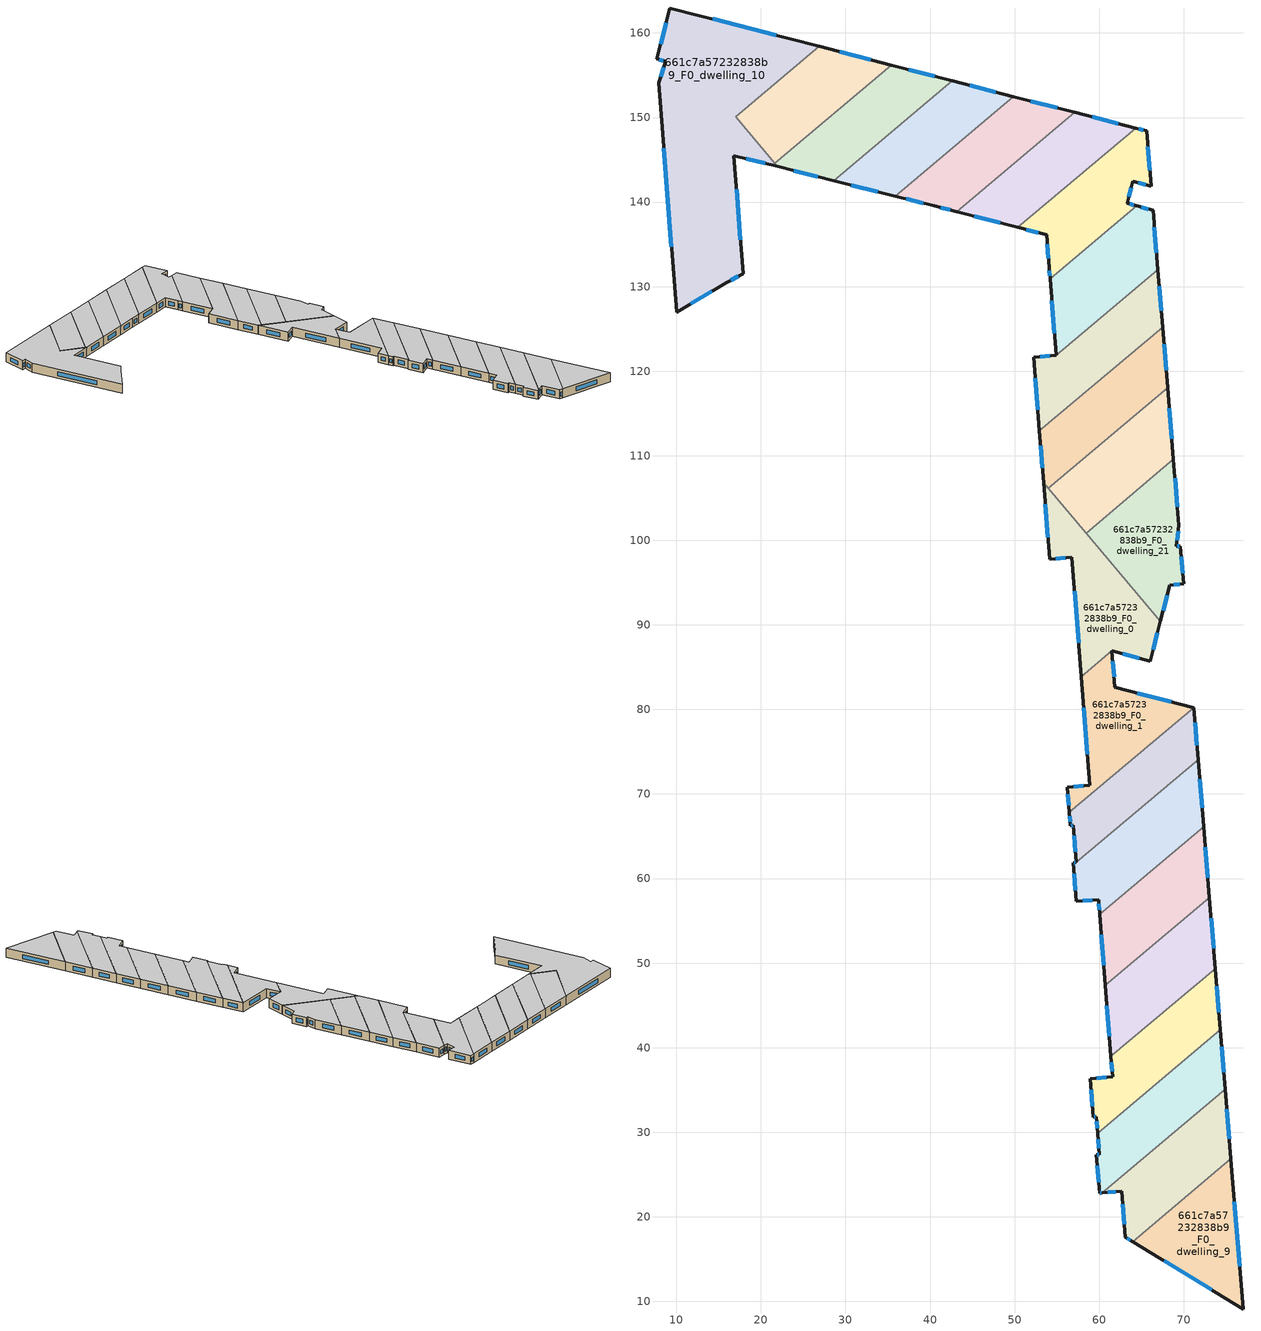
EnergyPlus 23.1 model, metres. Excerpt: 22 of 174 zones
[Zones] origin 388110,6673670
661c7a57232838b9_F0_dwelling_0
 floor ground (EU_floor_Construction): 56.77,97.99 54.13,97.79 53.42,106.83 67.24,90.41 66.03,85.7 61.51,86.93 57.88,83.87 z0
 wall outside (EU_wall_Construction): 61.51,86.93 66.03,85.7 67.24,90.41 / 53.42,106.83 54.13,97.79 56.77,97.99 57.88,83.87 z0:3
 wall to 661c7a57232838b9_F0_dwelling_1 (EU_wall_Construction): 57.88,83.87 61.51,86.93 z0:3
 wall to 661c7a57232838b9_F0_dwelling_21 (EU_wall_Construction): 67.24,90.41 58.44,100.86 z0:3
 wall to 661c7a57232838b9_F0_dwelling_19 (EU_wall_Construction): 53.97,106.18 53.42,106.83 z0:3
 wall to 661c7a57232838b9_F0_dwelling_20 (EU_wall_Construction): 58.44,100.86 53.97,106.18 z0:3
 window (EU_Window_Construction): 66.38,87.04 66.9,89.06 / 62.8,86.58 64.74,86.05 / 57.09,93.96 57.56,87.91 / 54.89,97.85 56.02,97.93 / 53.63,104.25 53.93,100.37 z0.86:2.14
 ceiling to 661c7a57232838b9_F1_dwelling_0 (EU_floor_Construction): 66.03,85.7 67.24,90.41 53.42,106.83 54.13,97.79 56.77,97.99 57.88,83.87 61.51,86.93 z3
661c7a57232838b9_F0_dwelling_1
 floor ground (EU_floor_Construction): 71.18,80.21 56.48,67.83 56.24,70.83 58.88,71.03 57.88,83.87 61.51,86.93 61.87,82.6 z0
 wall outside (EU_wall_Construction): 57.88,83.87 58.88,71.03 56.24,70.83 56.48,67.83 / 71.18,80.21 61.87,82.6 61.51,86.93 z0:3
 wall to 661c7a57232838b9_F0_dwelling_2 (EU_wall_Construction): 56.48,67.83 71.18,80.21 z0:3
 window (EU_Window_Construction): 58.13,70.97 57,70.89 / 58.17,80.2 58.6,74.7 / 61.77,83.84 61.62,85.69 / 68.52,80.89 64.53,81.92 / 56.31,69.97 56.41,68.69 z0.86:2.14
 ceiling to 661c7a57232838b9_F1_dwelling_1 (EU_floor_Construction): 71.18,80.21 61.87,82.6 61.51,86.93 57.88,83.87 58.88,71.03 56.24,70.83 56.48,67.83 z3
661c7a57232838b9_F0_dwelling_10
 floor ground (EU_floor_Construction): 26.88,158.41 17,150.09 21.96,144.21 16.8,145.5 17.89,131.55 15.88,130.43 10.03,126.97 7.91,154.09 8.76,156.66 7.69,156.93 9.24,162.95 z0
 wall outside (EU_wall_Construction): 26.88,158.41 9.24,162.95 7.69,156.93 8.76,156.66 7.91,154.09 10.03,126.97 15.88,130.43 17.89,131.55 16.8,145.5 21.96,144.21 z0:3
 wall to 661c7a57232838b9_F0_dwelling_11 (EU_wall_Construction): 21.63,144.6 17,150.09 26.88,158.41 z0:3
 wall to 661c7a57232838b9_F0_dwelling_12 (EU_wall_Construction): 21.96,144.21 21.63,144.6 z0:3
 window (EU_Window_Construction): 8.52,155.92 8.15,154.82 / 8,156.85 8.45,156.74 / 8.8,161.23 8.14,158.65 / 21.84,159.71 14.28,161.65 / 18.28,145.14 20.48,144.58 / 17.58,135.54 17.12,141.52 / 16.45,130.75 17.32,131.23 / 11.7,127.96 14.2,129.44 / 8.52,146.34 9.42,134.72 z0.86:2.14
 ceiling to 661c7a57232838b9_F1_dwelling_10 (EU_floor_Construction): 17.89,131.55 16.8,145.5 21.96,144.21 17,150.09 26.88,158.41 9.24,162.95 7.69,156.93 8.76,156.66 7.91,154.09 10.03,126.97 15.88,130.43 z3
661c7a57232838b9_F0_dwelling_11
 floor ground (EU_floor_Construction): 35.42,156.2 21.63,144.6 17,150.09 26.88,158.41 z0
 wall outside (EU_wall_Construction): 35.42,156.2 26.88,158.41 z0:3
 wall to 661c7a57232838b9_F0_dwelling_12 (EU_wall_Construction): 21.63,144.6 35.42,156.2 z0:3
 window (EU_Window_Construction): 32.98,156.83 29.32,157.78 z0.86:2.14
 ceiling to 661c7a57232838b9_F1_dwelling_11 (EU_floor_Construction): 35.42,156.2 26.88,158.41 17,150.09 21.63,144.6 z3
661c7a57232838b9_F0_dwelling_12
 floor ground (EU_floor_Construction): 42.62,154.35 28.6,142.54 21.96,144.21 21.63,144.6 35.42,156.2 z0
 wall outside (EU_wall_Construction): 42.62,154.35 35.42,156.2 / 21.96,144.21 28.6,142.54 z0:3
 wall to 661c7a57232838b9_F0_dwelling_13 (EU_wall_Construction): 28.6,142.54 42.62,154.35 z0:3
 window (EU_Window_Construction): 40.57,154.88 37.48,155.67 / 23.85,143.73 26.7,143.02 z0.86:2.14
 ceiling to 661c7a57232838b9_F1_dwelling_12 (EU_floor_Construction): 42.62,154.35 35.42,156.2 21.63,144.6 21.96,144.21 28.6,142.54 z3
661c7a57232838b9_F0_dwelling_13
 floor ground (EU_floor_Construction): 49.84,152.49 35.86,140.72 28.6,142.54 42.62,154.35 z0
 wall outside (EU_wall_Construction): 28.6,142.54 35.86,140.72 / 49.84,152.49 42.62,154.35 z0:3
 wall to 661c7a57232838b9_F0_dwelling_14 (EU_wall_Construction): 35.86,140.72 49.84,152.49 z0:3
 window (EU_Window_Construction): 30.68,142.02 33.79,141.24 / 47.78,153.02 44.69,153.82 z0.86:2.14
 ceiling to 661c7a57232838b9_F1_dwelling_13 (EU_floor_Construction): 49.84,152.49 42.62,154.35 28.6,142.54 35.86,140.72 z3
661c7a57232838b9_F0_dwelling_14
 floor ground (EU_floor_Construction): 57.08,150.62 43.13,138.87 40.51,139.55 35.86,140.72 49.84,152.49 z0
 wall outside (EU_wall_Construction): 57.08,150.62 49.84,152.49 / 35.86,140.72 40.51,139.55 43.13,138.87 z0:3
 wall to 661c7a57232838b9_F0_dwelling_15 (EU_wall_Construction): 43.13,138.87 57.08,150.62 z0:3
 window (EU_Window_Construction): 55.02,151.15 51.91,151.95 / 41.26,139.36 42.38,139.07 / 37.19,140.38 39.19,139.88 z0.86:2.14
 ceiling to 661c7a57232838b9_F1_dwelling_14 (EU_floor_Construction): 57.08,150.62 49.84,152.49 35.86,140.72 40.51,139.55 43.13,138.87 z3
661c7a57232838b9_F0_dwelling_15
 floor ground (EU_floor_Construction): 64.33,148.75 50.38,137.01 43.13,138.87 57.08,150.62 z0
 wall outside (EU_wall_Construction): 43.13,138.87 50.38,137.01 / 64.33,148.75 57.08,150.62 z0:3
 wall to 661c7a57232838b9_F0_dwelling_16 (EU_wall_Construction): 50.38,137.01 64.33,148.75 z0:3
 window (EU_Window_Construction): 45.2,138.34 48.31,137.54 / 62.26,149.28 59.15,150.08 z0.86:2.14
 ceiling to 661c7a57232838b9_F1_dwelling_15 (EU_floor_Construction): 64.33,148.75 57.08,150.62 43.13,138.87 50.38,137.01 z3
661c7a57232838b9_F0_dwelling_16
 floor ground (EU_floor_Construction): 65.6,148.42 66.14,141.86 63.98,142.44 63.3,139.88 64.44,139.56 54.19,130.93 54.09,132.26 53.79,136.13 50.38,137.01 64.33,148.75 z0
 wall outside (EU_wall_Construction): 64.44,139.56 63.3,139.88 63.98,142.44 66.14,141.86 65.6,148.42 64.33,148.75 / 50.38,137.01 53.79,136.13 54.09,132.26 54.19,130.93 z0:3
 wall to 661c7a57232838b9_F0_dwelling_17 (EU_wall_Construction): 54.19,130.93 64.44,139.56 z0:3
 window (EU_Window_Construction): 64.12,139.65 63.63,139.79 / 54.11,131.88 54.16,131.31 / 53.87,135.02 54,133.36 / 51.35,136.76 52.81,136.38 / 65.24,148.52 64.69,148.66 / 65.98,143.74 65.75,146.55 / 64.6,142.27 65.52,142.03 / 63.49,140.61 63.79,141.71 z0.86:2.14
 ceiling to 661c7a57232838b9_F1_dwelling_16 (EU_floor_Construction): 64.44,139.56 63.3,139.88 63.98,142.44 66.14,141.86 65.6,148.42 64.33,148.75 50.38,137.01 53.79,136.13 54.09,132.26 54.19,130.93 z3
661c7a57232838b9_F0_dwelling_17
 floor ground (EU_floor_Construction): 66.37,139.01 66.94,132.01 54.9,121.88 54.19,130.93 64.44,139.56 z0
 wall outside (EU_wall_Construction): 54.19,130.93 54.9,121.88 / 66.94,132.01 66.37,139.01 64.44,139.56 z0:3
 wall to 661c7a57232838b9_F0_dwelling_18 (EU_wall_Construction): 54.9,121.88 66.94,132.01 z0:3
 window (EU_Window_Construction): 54.39,128.34 54.7,124.46 / 65.82,139.17 64.99,139.4 / 66.78,134.01 66.53,137.01 z0.86:2.14
 ceiling to 661c7a57232838b9_F1_dwelling_17 (EU_floor_Construction): 66.94,132.01 66.37,139.01 64.44,139.56 54.19,130.93 54.9,121.88 z3
661c7a57232838b9_F0_dwelling_18
 floor ground (EU_floor_Construction): 66.94,132.01 67.5,125.22 52.94,112.97 52.26,121.67 54.9,121.88 z0
 wall outside (EU_wall_Construction): 54.9,121.88 52.26,121.67 52.94,112.97 / 67.5,125.22 66.94,132.01 z0:3
 wall to 661c7a57232838b9_F0_dwelling_19 (EU_wall_Construction): 52.94,112.97 67.5,125.22 z0:3
 window (EU_Window_Construction): 52.46,119.18 52.75,115.45 / 54.15,121.82 53.02,121.73 / 67.34,127.16 67.1,130.07 z0.86:2.14
 ceiling to 661c7a57232838b9_F1_dwelling_18 (EU_floor_Construction): 67.5,125.22 66.94,132.01 54.9,121.88 52.26,121.67 52.94,112.97 z3
661c7a57232838b9_F0_dwelling_19
 floor ground (EU_floor_Construction): 67.5,125.22 68.09,118.07 53.97,106.18 53.42,106.83 52.94,112.97 z0
 wall outside (EU_wall_Construction): 52.94,112.97 53.42,106.83 / 68.09,118.07 67.5,125.22 z0:3
 wall to 661c7a57232838b9_F0_dwelling_20 (EU_wall_Construction): 53.97,106.18 68.09,118.07 z0:3
 window (EU_Window_Construction): 53.08,111.21 53.29,108.58 / 67.92,120.11 67.67,123.18 z0.86:2.14
 ceiling to 661c7a57232838b9_F1_dwelling_19 (EU_floor_Construction): 68.09,118.07 67.5,125.22 52.94,112.97 53.42,106.83 53.97,106.18 z3
661c7a57232838b9_F0_dwelling_2
 floor ground (EU_floor_Construction): 71.19,80.2 71.7,74.03 57.29,61.9 56.95,66.29 56.6,66.26 56.48,67.83 71.18,80.21 z0
 wall outside (EU_wall_Construction): 56.48,67.83 56.6,66.26 56.95,66.29 57.29,61.9 / 71.7,74.03 71.19,80.2 71.18,80.21 z0:3
 wall to 661c7a57232838b9_F0_dwelling_3 (EU_wall_Construction): 57.29,61.9 71.7,74.03 z0:3
 window (EU_Window_Construction): 57.05,65.04 57.19,63.15 / 56.7,66.27 56.85,66.28 / 56.51,67.38 56.56,66.71 / 71.56,75.79 71.34,78.44 z0.86:2.14
 ceiling to 661c7a57232838b9_F1_dwelling_2 (EU_floor_Construction): 71.7,74.03 71.19,80.2 71.18,80.21 56.48,67.83 56.6,66.26 56.95,66.29 57.29,61.9 z3
661c7a57232838b9_F0_dwelling_20
 floor ground (EU_floor_Construction): 68.09,118.07 68.79,109.57 58.44,100.86 53.97,106.18 z0
 wall outside (EU_wall_Construction): 68.79,109.57 68.09,118.07 z0:3
 wall to 661c7a57232838b9_F0_dwelling_21 (EU_wall_Construction): 58.44,100.86 68.79,109.57 z0:3
 window (EU_Window_Construction): 68.59,112 68.29,115.64 z0.86:2.14
 ceiling to 661c7a57232838b9_F1_dwelling_20 (EU_floor_Construction): 68.79,109.57 68.09,118.07 53.97,106.18 58.44,100.86 z3
661c7a57232838b9_F0_dwelling_21
 floor ground (EU_floor_Construction): 68.79,109.57 69.43,101.76 69.12,99.28 69.61,99.31 69.99,94.85 68.35,94.71 67.24,90.41 58.44,100.86 z0
 wall outside (EU_wall_Construction): 67.24,90.41 68.35,94.71 69.99,94.85 69.61,99.31 69.12,99.28 69.43,101.76 68.79,109.57 z0:3
 window (EU_Window_Construction): 69.88,96.13 69.72,98.04 / 68.82,94.75 69.52,94.81 / 67.56,91.64 68.03,93.49 / 69.24,103.99 68.97,107.34 / 69.21,99.99 69.34,101.05 / 69.47,99.3 69.26,99.29 z0.86:2.14
 ceiling to 661c7a57232838b9_F1_dwelling_21 (EU_floor_Construction): 67.24,90.41 68.35,94.71 69.99,94.85 69.61,99.31 69.12,99.28 69.43,101.76 68.79,109.57 58.44,100.86 z3
661c7a57232838b9_F0_dwelling_3
 floor ground (EU_floor_Construction): 71.7,74.03 72.35,66.12 60.08,55.79 59.94,57.52 57.3,57.31 56.94,61.87 57.29,61.9 z0
 wall outside (EU_wall_Construction): 57.29,61.9 56.94,61.87 57.3,57.31 59.94,57.52 60.08,55.79 / 72.35,66.12 71.7,74.03 z0:3
 wall to 661c7a57232838b9_F0_dwelling_4 (EU_wall_Construction): 60.08,55.79 72.35,66.12 z0:3
 window (EU_Window_Construction): 59.98,57.02 60.04,56.28 / 58.05,57.37 59.19,57.46 / 57.04,60.57 57.2,58.61 / 57.19,61.89 57.04,61.88 / 72.16,68.38 71.89,71.77 z0.86:2.14
 ceiling to 661c7a57232838b9_F1_dwelling_3 (EU_floor_Construction): 72.35,66.12 71.7,74.03 57.29,61.9 56.94,61.87 57.3,57.31 59.94,57.52 60.08,55.79 z3
661c7a57232838b9_F0_dwelling_4
 floor ground (EU_floor_Construction): 72.35,66.12 73.04,57.72 60.74,47.37 60.08,55.79 z0
 wall outside (EU_wall_Construction): 73.04,57.72 72.35,66.12 / 60.08,55.79 60.74,47.37 z0:3
 wall to 661c7a57232838b9_F0_dwelling_5 (EU_wall_Construction): 60.74,47.37 73.04,57.72 z0:3
 window (EU_Window_Construction): 72.84,60.12 72.55,63.72 / 60.26,53.38 60.55,49.77 z0.86:2.14
 ceiling to 661c7a57232838b9_F1_dwelling_4 (EU_floor_Construction): 73.04,57.72 72.35,66.12 60.08,55.79 60.74,47.37 z3
661c7a57232838b9_F0_dwelling_5
 floor ground (EU_floor_Construction): 73.04,57.72 73.72,49.35 61.39,38.97 60.74,47.37 z0
 wall outside (EU_wall_Construction): 73.72,49.35 73.04,57.72 / 60.74,47.37 61.39,38.97 z0:3
 wall to 661c7a57232838b9_F0_dwelling_6 (EU_wall_Construction): 61.39,38.97 73.72,49.35 z0:3
 window (EU_Window_Construction): 73.53,51.74 73.23,55.33 / 60.92,44.97 61.21,41.37 z0.86:2.14
 ceiling to 661c7a57232838b9_F1_dwelling_5 (EU_floor_Construction): 73.72,49.35 73.04,57.72 60.74,47.37 61.39,38.97 z3
661c7a57232838b9_F0_dwelling_6
 floor ground (EU_floor_Construction): 73.72,49.35 74.32,42.09 59.82,29.89 59.66,31.83 59.32,31.8 58.94,36.32 61.58,36.54 61.39,38.97 z0
 wall outside (EU_wall_Construction): 61.39,38.97 61.58,36.54 58.94,36.32 59.32,31.8 59.66,31.83 59.82,29.89 / 74.32,42.09 73.72,49.35 z0:3
 wall to 661c7a57232838b9_F0_dwelling_7 (EU_wall_Construction): 59.82,29.89 74.32,42.09 z0:3
 window (EU_Window_Construction): 59.41,31.81 59.56,31.82 / 59.05,35.03 59.21,33.09 / 60.83,36.47 59.7,36.38 / 61.45,38.27 61.53,37.23 / 74.15,44.16 73.89,47.27 / 59.71,31.27 59.78,30.44 z0.86:2.14
 ceiling to 661c7a57232838b9_F1_dwelling_6 (EU_floor_Construction): 74.32,42.09 73.72,49.35 61.39,38.97 61.58,36.54 58.94,36.32 59.32,31.8 59.66,31.83 59.82,29.89 z3
661c7a57232838b9_F0_dwelling_7
 floor ground (EU_floor_Construction): 74.32,42.09 74.9,35.08 60.35,22.83 60.05,22.81 59.68,27.33 60.03,27.36 59.82,29.89 z0
 wall outside (EU_wall_Construction): 59.82,29.89 60.03,27.36 59.68,27.33 60.05,22.81 60.35,22.83 / 74.9,35.08 74.32,42.09 z0:3
 wall to 661c7a57232838b9_F0_dwelling_8 (EU_wall_Construction): 60.35,22.83 74.9,35.08 z0:3
 window (EU_Window_Construction): 59.79,26.04 59.95,24.1 / 59.93,27.35 59.78,27.34 / 59.88,29.17 59.97,28.08 / 74.73,37.08 74.48,40.09 / 60.14,22.81 60.26,22.82 z0.86:2.14
 ceiling to 661c7a57232838b9_F1_dwelling_7 (EU_floor_Construction): 74.9,35.08 74.32,42.09 59.82,29.89 60.03,27.36 59.68,27.33 60.05,22.81 60.35,22.83 z3
661c7a57232838b9_F0_dwelling_8
 floor ground (EU_floor_Construction): 74.9,35.08 75.57,26.85 63.95,17.07 63.09,17.59 62.64,23.02 60.35,22.83 z0
 wall outside (EU_wall_Construction): 60.35,22.83 62.64,23.02 63.09,17.59 63.95,17.07 / 75.57,26.85 74.9,35.08 z0:3
 wall to 661c7a57232838b9_F0_dwelling_9 (EU_wall_Construction): 63.95,17.07 75.57,26.85 z0:3
 window (EU_Window_Construction): 62.77,21.47 62.96,19.14 / 61,22.88 61.99,22.97 / 75.38,29.2 75.09,32.73 / 63.33,17.44 63.7,17.22 z0.86:2.14
 ceiling to 661c7a57232838b9_F1_dwelling_8 (EU_floor_Construction): 75.57,26.85 74.9,35.08 60.35,22.83 62.64,23.02 63.09,17.59 63.95,17.07 z3
661c7a57232838b9_F0_dwelling_9
 floor ground (EU_floor_Construction): 75.57,26.85 77.03,9.09 63.95,17.07 z0
 wall outside (EU_wall_Construction): 63.95,17.07 77.03,9.09 75.57,26.85 z0:3
 window (EU_Window_Construction): 76.61,14.17 75.99,21.78 / 67.69,14.79 73.29,11.37 z0.86:2.14
 ceiling to 661c7a57232838b9_F1_dwelling_9 (EU_floor_Construction): 77.03,9.09 75.57,26.85 63.95,17.07 z3
[Building]
EU S2 Campaign: North Axis=0; Terrain=City; Solar Distribution=FullExterior
[Site:Location]
Helsinki-Vantaa.AP: Latitude=60.317; Longitude=24.963; Time Zone=2; Elevation=54.6
[SizingPeriod:WeatherFileDays]
AnnualSizingPeriod: Begin Month=1; Begin Day of Month=1; End Month=12; End Day of Month=31; Day of Week for Start Day=Monday; Use Weather File Daylight Saving Period=No; Use Weather File Rain and Snow Indicators=No
[MATERIAL]
EU_InternalMass_Material: Roughness=MediumRough; Thickness=0.1; Conductivity=1; Density=1800; Specific Heat=900; Thermal Absorptance=0.9; Solar Absorptance=0.7; Visible Absorptance=0.7
[MATERIAL:NOMASS] Roughness=MediumRough; Thermal Absorptance=0.9; Solar Absorptance=0.7; Visible Absorptance=0.7
Name | Thermal Resistance
EU_wall_NoMass | 5.91765
EU_floor_NoMass | 6.2875
[WINDOWMATERIAL:SIMPLEGLAZINGSYSTEM]
EU_Window_SimpleGlazing: UFactor=0.994035; Solar Heat Gain Coefficient=0.7; Visible Transmittance=0.7
[CONSTRUCTION]
EU_wall_Construction: EU_wall_NoMass
EU_floor_Construction: EU_floor_NoMass
EU_Window_Construction: EU_Window_SimpleGlazing
EU_InternalMass_Construction: EU_InternalMass_Material
[ZONE] Type=1; Multiplier=1; Ceiling Height=autocalculate; Floor Area=autocalculate; Part of Total Floor Area=Yes
Name | Volume
661c7a57232838b9_F0_dwelling_0 | 372.787
661c7a57232838b9_F0_dwelling_1 | 310.259
661c7a57232838b9_F0_dwelling_10 | 1025.71
661c7a57232838b9_F0_dwelling_11 | 333.494
661c7a57232838b9_F0_dwelling_12 | 333.448
661c7a57232838b9_F0_dwelling_13 | 333.477
661c7a57232838b9_F0_dwelling_14 | 333.467
661c7a57232838b9_F0_dwelling_15 | 333.461
661c7a57232838b9_F0_dwelling_16; 661c7a57232838b9_F0_dwelling_20 | 333.454
661c7a57232838b9_F0_dwelling_17 | 342.512
661c7a57232838b9_F0_dwelling_18 | 324.379
661c7a57232838b9_F0_dwelling_19 | 333.507
661c7a57232838b9_F0_dwelling_2 | 287.609
661c7a57232838b9_F0_dwelling_21 | 333.459
661c7a57232838b9_F0_dwelling_3 | 353.043
661c7a57232838b9_F0_dwelling_4 | 330.923
661c7a57232838b9_F0_dwelling_5 | 330.904
661c7a57232838b9_F0_dwelling_6 | 330.911
661c7a57232838b9_F0_dwelling_7 | 330.955
661c7a57232838b9_F0_dwelling_8 | 330.946
661c7a57232838b9_F0_dwelling_9 | 330.895
[INTERNALMASS] Construction=EU_InternalMass_Construction
Name | Zone or ZoneList | Surface Area
661c7a57232838b9_F0_dwelling_0_EU_InternalMass | 661c7a57232838b9_F0_dwelling_0 | 124.261
661c7a57232838b9_F0_dwelling_1_EU_InternalMass | 661c7a57232838b9_F0_dwelling_1 | 103.426
661c7a57232838b9_F0_dwelling_2_EU_InternalMass | 661c7a57232838b9_F0_dwelling_2 | 95.8591
661c7a57232838b9_F0_dwelling_3_EU_InternalMass | 661c7a57232838b9_F0_dwelling_3 | 117.679
661c7a57232838b9_F0_dwelling_4_EU_InternalMass | 661c7a57232838b9_F0_dwelling_4 | 110.308
661c7a57232838b9_F0_dwelling_5_EU_InternalMass | 661c7a57232838b9_F0_dwelling_5 | 110.301
661c7a57232838b9_F0_dwelling_6_EU_InternalMass | 661c7a57232838b9_F0_dwelling_6 | 110.304
661c7a57232838b9_F0_dwelling_7_EU_InternalMass | 661c7a57232838b9_F0_dwelling_7 | 110.318
661c7a57232838b9_F0_dwelling_8_EU_InternalMass | 661c7a57232838b9_F0_dwelling_8 | 110.316
661c7a57232838b9_F0_dwelling_9_EU_InternalMass | 661c7a57232838b9_F0_dwelling_9 | 110.298
661c7a57232838b9_F0_dwelling_10_EU_InternalMass | 661c7a57232838b9_F0_dwelling_10 | 341.895
661c7a57232838b9_F0_dwelling_11_EU_InternalMass | 661c7a57232838b9_F0_dwelling_11 | 111.165
661c7a57232838b9_F0_dwelling_12_EU_InternalMass | 661c7a57232838b9_F0_dwelling_12 | 111.149
661c7a57232838b9_F0_dwelling_13_EU_InternalMass | 661c7a57232838b9_F0_dwelling_13 | 111.159
661c7a57232838b9_F0_dwelling_14_EU_InternalMass | 661c7a57232838b9_F0_dwelling_14 | 111.156
661c7a57232838b9_F0_dwelling_15_EU_InternalMass | 661c7a57232838b9_F0_dwelling_15 | 111.154
661c7a57232838b9_F0_dwelling_16_EU_InternalMass | 661c7a57232838b9_F0_dwelling_16 | 111.151
661c7a57232838b9_F0_dwelling_17_EU_InternalMass | 661c7a57232838b9_F0_dwelling_17 | 114.171
661c7a57232838b9_F0_dwelling_18_EU_InternalMass | 661c7a57232838b9_F0_dwelling_18 | 108.126
661c7a57232838b9_F0_dwelling_19_EU_InternalMass | 661c7a57232838b9_F0_dwelling_19 | 111.169
661c7a57232838b9_F0_dwelling_20_EU_InternalMass | 661c7a57232838b9_F0_dwelling_20 | 111.151
661c7a57232838b9_F0_dwelling_21_EU_InternalMass | 661c7a57232838b9_F0_dwelling_21 | 111.153
[OTHEREQUIPMENT] Fuel Type=Electricity; Design Level Calculation Method=Watts/Area; Power per Zone Floor Area=1; Fraction Latent=0; Fraction Radiant=0; Fraction Lost=0; Carbon Dioxide Generation Rate=0; EndUse Subcategory=EU_Step8_InternalGains
Name | Zone or ZoneList or Space or SpaceList | Schedule
EU_Step8_InternalGain_661c7a57232838b9_F0_dwelling_0_f000 | 661c7a57232838b9_F0_dwelling_0 | EU_Step8_GainSchedule_661c7a57232838b9_F0_dwelling_0_f000
EU_Step8_InternalGain_661c7a57232838b9_F0_dwelling_1_f000 | 661c7a57232838b9_F0_dwelling_1 | EU_Step8_GainSchedule_661c7a57232838b9_F0_dwelling_1_f000
EU_Step8_InternalGain_661c7a57232838b9_F0_dwelling_2_f000 | 661c7a57232838b9_F0_dwelling_2 | EU_Step8_GainSchedule_661c7a57232838b9_F0_dwelling_2_f000
EU_Step8_InternalGain_661c7a57232838b9_F0_dwelling_3_f000 | 661c7a57232838b9_F0_dwelling_3 | EU_Step8_GainSchedule_661c7a57232838b9_F0_dwelling_3_f000
EU_Step8_InternalGain_661c7a57232838b9_F0_dwelling_4_f000 | 661c7a57232838b9_F0_dwelling_4 | EU_Step8_GainSchedule_661c7a57232838b9_F0_dwelling_4_f000
EU_Step8_InternalGain_661c7a57232838b9_F0_dwelling_5_f000 | 661c7a57232838b9_F0_dwelling_5 | EU_Step8_GainSchedule_661c7a57232838b9_F0_dwelling_5_f000
EU_Step8_InternalGain_661c7a57232838b9_F0_dwelling_6_f000 | 661c7a57232838b9_F0_dwelling_6 | EU_Step8_GainSchedule_661c7a57232838b9_F0_dwelling_6_f000
EU_Step8_InternalGain_661c7a57232838b9_F0_dwelling_7_f000 | 661c7a57232838b9_F0_dwelling_7 | EU_Step8_GainSchedule_661c7a57232838b9_F0_dwelling_7_f000
EU_Step8_InternalGain_661c7a57232838b9_F0_dwelling_8_f000 | 661c7a57232838b9_F0_dwelling_8 | EU_Step8_GainSchedule_661c7a57232838b9_F0_dwelling_8_f000
EU_Step8_InternalGain_661c7a57232838b9_F0_dwelling_9_f000 | 661c7a57232838b9_F0_dwelling_9 | EU_Step8_GainSchedule_661c7a57232838b9_F0_dwelling_9_f000
EU_Step8_InternalGain_661c7a57232838b9_F0_dwelling_10_f000 | 661c7a57232838b9_F0_dwelling_10 | EU_Step8_GainSchedule_661c7a57232838b9_F0_dwelling_10_f000
EU_Step8_InternalGain_661c7a57232838b9_F0_dwelling_11_f000 | 661c7a57232838b9_F0_dwelling_11 | EU_Step8_GainSchedule_661c7a57232838b9_F0_dwelling_11_f000
EU_Step8_InternalGain_661c7a57232838b9_F0_dwelling_12_f000 | 661c7a57232838b9_F0_dwelling_12 | EU_Step8_GainSchedule_661c7a57232838b9_F0_dwelling_12_f000
EU_Step8_InternalGain_661c7a57232838b9_F0_dwelling_13_f000 | 661c7a57232838b9_F0_dwelling_13 | EU_Step8_GainSchedule_661c7a57232838b9_F0_dwelling_13_f000
EU_Step8_InternalGain_661c7a57232838b9_F0_dwelling_14_f000 | 661c7a57232838b9_F0_dwelling_14 | EU_Step8_GainSchedule_661c7a57232838b9_F0_dwelling_14_f000
EU_Step8_InternalGain_661c7a57232838b9_F0_dwelling_15_f000 | 661c7a57232838b9_F0_dwelling_15 | EU_Step8_GainSchedule_661c7a57232838b9_F0_dwelling_15_f000
EU_Step8_InternalGain_661c7a57232838b9_F0_dwelling_16_f000 | 661c7a57232838b9_F0_dwelling_16 | EU_Step8_GainSchedule_661c7a57232838b9_F0_dwelling_16_f000
EU_Step8_InternalGain_661c7a57232838b9_F0_dwelling_17_f000 | 661c7a57232838b9_F0_dwelling_17 | EU_Step8_GainSchedule_661c7a57232838b9_F0_dwelling_17_f000
EU_Step8_InternalGain_661c7a57232838b9_F0_dwelling_18_f000 | 661c7a57232838b9_F0_dwelling_18 | EU_Step8_GainSchedule_661c7a57232838b9_F0_dwelling_18_f000
EU_Step8_InternalGain_661c7a57232838b9_F0_dwelling_19_f000 | 661c7a57232838b9_F0_dwelling_19 | EU_Step8_GainSchedule_661c7a57232838b9_F0_dwelling_19_f000
EU_Step8_InternalGain_661c7a57232838b9_F0_dwelling_20_f000 | 661c7a57232838b9_F0_dwelling_20 | EU_Step8_GainSchedule_661c7a57232838b9_F0_dwelling_20_f000
EU_Step8_InternalGain_661c7a57232838b9_F0_dwelling_21_f000 | 661c7a57232838b9_F0_dwelling_21 | EU_Step8_GainSchedule_661c7a57232838b9_F0_dwelling_21_f000
[ZONEVENTILATION:DESIGNFLOWRATE] Schedule=EU_AlwaysOn; Design Flow Rate Calculation Method=AirChanges/Hour; Air Changes per Hour=0.596421; Ventilation Type=Natural; Fan Pressure Rise=0; Fan Total Efficiency=1; Constant Term Coefficient=1; Temperature Term Coefficient=0; Velocity Term Coefficient=0; Velocity Squared Term Coefficient=0; Minimum Indoor Temperature=-100; Maximum Indoor Temperature=100; Delta Temperature=-100; Minimum Outdoor Temperature=-100; Maximum Outdoor Temperature=100; Maximum Wind Speed=40
Name | Zone or ZoneList or Space or SpaceList
EU_ConstantAir_661c7a57232838b9_F0_dwelling_0 | 661c7a57232838b9_F0_dwelling_0
EU_ConstantAir_661c7a57232838b9_F0_dwelling_1 | 661c7a57232838b9_F0_dwelling_1
EU_ConstantAir_661c7a57232838b9_F0_dwelling_2 | 661c7a57232838b9_F0_dwelling_2
EU_ConstantAir_661c7a57232838b9_F0_dwelling_3 | 661c7a57232838b9_F0_dwelling_3
EU_ConstantAir_661c7a57232838b9_F0_dwelling_4 | 661c7a57232838b9_F0_dwelling_4
EU_ConstantAir_661c7a57232838b9_F0_dwelling_5 | 661c7a57232838b9_F0_dwelling_5
EU_ConstantAir_661c7a57232838b9_F0_dwelling_6 | 661c7a57232838b9_F0_dwelling_6
EU_ConstantAir_661c7a57232838b9_F0_dwelling_7 | 661c7a57232838b9_F0_dwelling_7
EU_ConstantAir_661c7a57232838b9_F0_dwelling_8 | 661c7a57232838b9_F0_dwelling_8
EU_ConstantAir_661c7a57232838b9_F0_dwelling_9 | 661c7a57232838b9_F0_dwelling_9
EU_ConstantAir_661c7a57232838b9_F0_dwelling_10 | 661c7a57232838b9_F0_dwelling_10
EU_ConstantAir_661c7a57232838b9_F0_dwelling_11 | 661c7a57232838b9_F0_dwelling_11
EU_ConstantAir_661c7a57232838b9_F0_dwelling_12 | 661c7a57232838b9_F0_dwelling_12
EU_ConstantAir_661c7a57232838b9_F0_dwelling_13 | 661c7a57232838b9_F0_dwelling_13
EU_ConstantAir_661c7a57232838b9_F0_dwelling_14 | 661c7a57232838b9_F0_dwelling_14
EU_ConstantAir_661c7a57232838b9_F0_dwelling_15 | 661c7a57232838b9_F0_dwelling_15
EU_ConstantAir_661c7a57232838b9_F0_dwelling_16 | 661c7a57232838b9_F0_dwelling_16
EU_ConstantAir_661c7a57232838b9_F0_dwelling_17 | 661c7a57232838b9_F0_dwelling_17
EU_ConstantAir_661c7a57232838b9_F0_dwelling_18 | 661c7a57232838b9_F0_dwelling_18
EU_ConstantAir_661c7a57232838b9_F0_dwelling_19 | 661c7a57232838b9_F0_dwelling_19
EU_ConstantAir_661c7a57232838b9_F0_dwelling_20 | 661c7a57232838b9_F0_dwelling_20
EU_ConstantAir_661c7a57232838b9_F0_dwelling_21 | 661c7a57232838b9_F0_dwelling_21
[HVACTEMPLATE:THERMOSTAT] Constant Heating Setpoint=20; Constant Cooling Setpoint=50
EU_HeatOnly_661c7a57232838b9_F0_dwelling_0; EU_HeatOnly_661c7a57232838b9_F0_dwelling_1; EU_HeatOnly_661c7a57232838b9_F0_dwelling_2; EU_HeatOnly_661c7a57232838b9_F0_dwelling_3; EU_HeatOnly_661c7a57232838b9_F0_dwelling_4; EU_HeatOnly_661c7a57232838b9_F0_dwelling_5; EU_HeatOnly_661c7a57232838b9_F0_dwelling_6; EU_HeatOnly_661c7a57232838b9_F0_dwelling_7; EU_HeatOnly_661c7a57232838b9_F0_dwelling_8; EU_HeatOnly_661c7a57232838b9_F0_dwelling_9; EU_HeatOnly_661c7a57232838b9_F0_dwelling_10; EU_HeatOnly_661c7a57232838b9_F0_dwelling_11; EU_HeatOnly_661c7a57232838b9_F0_dwelling_12; EU_HeatOnly_661c7a57232838b9_F0_dwelling_13; EU_HeatOnly_661c7a57232838b9_F0_dwelling_14; EU_HeatOnly_661c7a57232838b9_F0_dwelling_15; EU_HeatOnly_661c7a57232838b9_F0_dwelling_16; EU_HeatOnly_661c7a57232838b9_F0_dwelling_17; EU_HeatOnly_661c7a57232838b9_F0_dwelling_18; EU_HeatOnly_661c7a57232838b9_F0_dwelling_19; EU_HeatOnly_661c7a57232838b9_F0_dwelling_20; EU_HeatOnly_661c7a57232838b9_F0_dwelling_21; EU_HeatOnly_661c7a57232838b9_F1_dwelling_0; EU_HeatOnly_661c7a57232838b9_F1_dwelling_1; EU_HeatOnly_661c7a57232838b9_F1_dwelling_2; EU_HeatOnly_661c7a57232838b9_F1_dwelling_3; EU_HeatOnly_661c7a57232838b9_F1_dwelling_4; EU_HeatOnly_661c7a57232838b9_F1_dwelling_5; EU_HeatOnly_661c7a57232838b9_F1_dwelling_6; EU_HeatOnly_661c7a57232838b9_F1_dwelling_7; EU_HeatOnly_661c7a57232838b9_F1_dwelling_8; EU_HeatOnly_661c7a57232838b9_F1_dwelling_9; EU_HeatOnly_661c7a57232838b9_F1_dwelling_10; EU_HeatOnly_661c7a57232838b9_F1_dwelling_11; EU_HeatOnly_661c7a57232838b9_F1_dwelling_12; EU_HeatOnly_661c7a57232838b9_F1_dwelling_13; EU_HeatOnly_661c7a57232838b9_F1_dwelling_14; EU_HeatOnly_661c7a57232838b9_F1_dwelling_15; EU_HeatOnly_661c7a57232838b9_F1_dwelling_16; EU_HeatOnly_661c7a57232838b9_F1_dwelling_17; EU_HeatOnly_661c7a57232838b9_F1_dwelling_18; EU_HeatOnly_661c7a57232838b9_F1_dwelling_19; EU_HeatOnly_661c7a57232838b9_F1_dwelling_20; EU_HeatOnly_661c7a57232838b9_F1_dwelling_21; EU_HeatOnly_661c7a57232838b9_F2_dwelling_0; EU_HeatOnly_661c7a57232838b9_F2_dwelling_1; EU_HeatOnly_661c7a57232838b9_F2_dwelling_2; EU_HeatOnly_661c7a57232838b9_F2_dwelling_3; EU_HeatOnly_661c7a57232838b9_F2_dwelling_4; EU_HeatOnly_661c7a57232838b9_F2_dwelling_5; EU_HeatOnly_661c7a57232838b9_F2_dwelling_6; EU_HeatOnly_661c7a57232838b9_F2_dwelling_7; EU_HeatOnly_661c7a57232838b9_F2_dwelling_8; EU_HeatOnly_661c7a57232838b9_F2_dwelling_9; EU_HeatOnly_661c7a57232838b9_F2_dwelling_10; EU_HeatOnly_661c7a57232838b9_F2_dwelling_11; EU_HeatOnly_661c7a57232838b9_F2_dwelling_12; EU_HeatOnly_661c7a57232838b9_F2_dwelling_13; EU_HeatOnly_661c7a57232838b9_F2_dwelling_14; EU_HeatOnly_661c7a57232838b9_F2_dwelling_15; EU_HeatOnly_661c7a57232838b9_F2_dwelling_16; EU_HeatOnly_661c7a57232838b9_F2_dwelling_17; EU_HeatOnly_661c7a57232838b9_F2_dwelling_18; EU_HeatOnly_661c7a57232838b9_F2_dwelling_19; EU_HeatOnly_661c7a57232838b9_F2_dwelling_20; EU_HeatOnly_661c7a57232838b9_F2_dwelling_21; EU_HeatOnly_661c7a57232838b9_F3_dwelling_0; EU_HeatOnly_661c7a57232838b9_F3_dwelling_1; EU_HeatOnly_661c7a57232838b9_F3_dwelling_2; EU_HeatOnly_661c7a57232838b9_F3_dwelling_3; EU_HeatOnly_661c7a57232838b9_F3_dwelling_4; EU_HeatOnly_661c7a57232838b9_F3_dwelling_5; EU_HeatOnly_661c7a57232838b9_F3_dwelling_6; EU_HeatOnly_661c7a57232838b9_F3_dwelling_7; EU_HeatOnly_661c7a57232838b9_F3_dwelling_8; EU_HeatOnly_661c7a57232838b9_F3_dwelling_9; EU_HeatOnly_661c7a57232838b9_F3_dwelling_10; EU_HeatOnly_661c7a57232838b9_F3_dwelling_11; EU_HeatOnly_661c7a57232838b9_F3_dwelling_12; EU_HeatOnly_661c7a57232838b9_F3_dwelling_13; EU_HeatOnly_661c7a57232838b9_F3_dwelling_14; EU_HeatOnly_661c7a57232838b9_F3_dwelling_15; EU_HeatOnly_661c7a57232838b9_F3_dwelling_16; EU_HeatOnly_661c7a57232838b9_F3_dwelling_17; EU_HeatOnly_661c7a57232838b9_F3_dwelling_18; EU_HeatOnly_661c7a57232838b9_F3_dwelling_19; EU_HeatOnly_661c7a57232838b9_F3_dwelling_20; EU_HeatOnly_661c7a57232838b9_F3_dwelling_21; EU_HeatOnly_661c7a57232838b9_F4_dwelling_0; EU_HeatOnly_661c7a57232838b9_F4_dwelling_1; EU_HeatOnly_661c7a57232838b9_F4_dwelling_2; EU_HeatOnly_661c7a57232838b9_F4_dwelling_3; EU_HeatOnly_661c7a57232838b9_F4_dwelling_4; EU_HeatOnly_661c7a57232838b9_F4_dwelling_5; EU_HeatOnly_661c7a57232838b9_F4_dwelling_6; EU_HeatOnly_661c7a57232838b9_F4_dwelling_7; EU_HeatOnly_661c7a57232838b9_F4_dwelling_8; EU_HeatOnly_661c7a57232838b9_F4_dwelling_9; EU_HeatOnly_661c7a57232838b9_F4_dwelling_10; EU_HeatOnly_661c7a57232838b9_F4_dwelling_11; EU_HeatOnly_661c7a57232838b9_F4_dwelling_12; EU_HeatOnly_661c7a57232838b9_F4_dwelling_13; EU_HeatOnly_661c7a57232838b9_F4_dwelling_14; EU_HeatOnly_661c7a57232838b9_F4_dwelling_15; EU_HeatOnly_661c7a57232838b9_F4_dwelling_16; EU_HeatOnly_661c7a57232838b9_F4_dwelling_17; EU_HeatOnly_661c7a57232838b9_F4_dwelling_18; EU_HeatOnly_661c7a57232838b9_F4_dwelling_19; EU_HeatOnly_661c7a57232838b9_F4_dwelling_20; EU_HeatOnly_661c7a57232838b9_F4_dwelling_21; EU_HeatOnly_661c7a57232838b9_F5_dwelling_0; EU_HeatOnly_661c7a57232838b9_F5_dwelling_1; EU_HeatOnly_661c7a57232838b9_F5_dwelling_2; EU_HeatOnly_661c7a57232838b9_F5_dwelling_3; EU_HeatOnly_661c7a57232838b9_F5_dwelling_4; EU_HeatOnly_661c7a57232838b9_F5_dwelling_5; EU_HeatOnly_661c7a57232838b9_F5_dwelling_6; EU_HeatOnly_661c7a57232838b9_F5_dwelling_7; EU_HeatOnly_661c7a57232838b9_F5_dwelling_8; EU_HeatOnly_661c7a57232838b9_F5_dwelling_9; EU_HeatOnly_661c7a57232838b9_F5_dwelling_10; EU_HeatOnly_661c7a57232838b9_F5_dwelling_11; EU_HeatOnly_661c7a57232838b9_F5_dwelling_12; EU_HeatOnly_661c7a57232838b9_F5_dwelling_13; EU_HeatOnly_661c7a57232838b9_F5_dwelling_14; EU_HeatOnly_661c7a57232838b9_F5_dwelling_15; EU_HeatOnly_661c7a57232838b9_F5_dwelling_16; EU_HeatOnly_661c7a57232838b9_F5_dwelling_17; EU_HeatOnly_661c7a57232838b9_F5_dwelling_18; EU_HeatOnly_661c7a57232838b9_F5_dwelling_19; EU_HeatOnly_661c7a57232838b9_F5_dwelling_20; EU_HeatOnly_661c7a57232838b9_F5_dwelling_21; EU_HeatOnly_661c7a57232838b9_F6_dwelling_0; EU_HeatOnly_661c7a57232838b9_F6_dwelling_1; EU_HeatOnly_661c7a57232838b9_F6_dwelling_2; EU_HeatOnly_661c7a57232838b9_F6_dwelling_3; EU_HeatOnly_661c7a57232838b9_F6_dwelling_4; EU_HeatOnly_661c7a57232838b9_F6_dwelling_5; EU_HeatOnly_661c7a57232838b9_F6_dwelling_6; EU_HeatOnly_661c7a57232838b9_F6_dwelling_7; EU_HeatOnly_661c7a57232838b9_F6_dwelling_8; EU_HeatOnly_661c7a57232838b9_F6_dwelling_9; EU_HeatOnly_661c7a57232838b9_F6_dwelling_10; EU_HeatOnly_661c7a57232838b9_F6_dwelling_11; EU_HeatOnly_661c7a57232838b9_F6_dwelling_12; EU_HeatOnly_661c7a57232838b9_F6_dwelling_13; EU_HeatOnly_661c7a57232838b9_F6_dwelling_14; EU_HeatOnly_661c7a57232838b9_F6_dwelling_15; EU_HeatOnly_661c7a57232838b9_F6_dwelling_16; EU_HeatOnly_661c7a57232838b9_F6_dwelling_17; EU_HeatOnly_661c7a57232838b9_F6_dwelling_18; EU_HeatOnly_661c7a57232838b9_F6_dwelling_19; EU_HeatOnly_661c7a57232838b9_F6_dwelling_20; EU_HeatOnly_661c7a57232838b9_F7_dwelling_0; EU_HeatOnly_661c7a57232838b9_F7_dwelling_1; EU_HeatOnly_661c7a57232838b9_F7_dwelling_2; EU_HeatOnly_661c7a57232838b9_F7_dwelling_3; EU_HeatOnly_661c7a57232838b9_F7_dwelling_4; EU_HeatOnly_661c7a57232838b9_F7_dwelling_5; EU_HeatOnly_661c7a57232838b9_F7_dwelling_6; EU_HeatOnly_661c7a57232838b9_F7_dwelling_7; EU_HeatOnly_661c7a57232838b9_F7_dwelling_8; EU_HeatOnly_661c7a57232838b9_F7_dwelling_9; EU_HeatOnly_661c7a57232838b9_F7_dwelling_10; EU_HeatOnly_661c7a57232838b9_F7_dwelling_11; EU_HeatOnly_661c7a57232838b9_F7_dwelling_12; EU_HeatOnly_661c7a57232838b9_F7_dwelling_13; EU_HeatOnly_661c7a57232838b9_F7_dwelling_14; EU_HeatOnly_661c7a57232838b9_F7_dwelling_15; EU_HeatOnly_661c7a57232838b9_F7_dwelling_16; EU_HeatOnly_661c7a57232838b9_F7_dwelling_17; EU_HeatOnly_661c7a57232838b9_F7_dwelling_18; EU_HeatOnly_661c7a57232838b9_F7_dwelling_19; EU_HeatOnly_661c7a57232838b9_F7_dwelling_20
[HVACTEMPLATE:ZONE:IDEALLOADSAIRSYSTEM] System Availability Schedule=EU_AlwaysOn; Maximum Heating Supply Air Temperature=50; Minimum Cooling Supply Air Temperature=13; Maximum Heating Supply Air Humidity Ratio=0.0156; Minimum Cooling Supply Air Humidity Ratio=0.0077; Heating Limit=NoLimit; Cooling Limit=NoLimit; Heating Availability Schedule=EU_AlwaysOn; Cooling Availability Schedule=EU_CoolingOff; Dehumidification Control Type=ConstantSensibleHeatRatio; Cooling Sensible Heat Ratio=0.7; Dehumidification Setpoint=60; Humidification Control Type=None; Humidification Setpoint=30; Outdoor Air Method=None; Outdoor Air Flow Rate per Person=0.00944; Outdoor Air Flow Rate per Zone Floor Area=0; Outdoor Air Flow Rate per Zone=0; Demand Controlled Ventilation Type=None; Outdoor Air Economizer Type=NoEconomizer; Heat Recovery Type=None; Sensible Heat Recovery Effectiveness=0.7; Latent Heat Recovery Effectiveness=0.65
Name | Template Thermostat
661c7a57232838b9_F0_dwelling_0 | EU_HeatOnly_661c7a57232838b9_F0_dwelling_0
661c7a57232838b9_F0_dwelling_1 | EU_HeatOnly_661c7a57232838b9_F0_dwelling_1
661c7a57232838b9_F0_dwelling_2 | EU_HeatOnly_661c7a57232838b9_F0_dwelling_2
661c7a57232838b9_F0_dwelling_3 | EU_HeatOnly_661c7a57232838b9_F0_dwelling_3
661c7a57232838b9_F0_dwelling_4 | EU_HeatOnly_661c7a57232838b9_F0_dwelling_4
661c7a57232838b9_F0_dwelling_5 | EU_HeatOnly_661c7a57232838b9_F0_dwelling_5
661c7a57232838b9_F0_dwelling_6 | EU_HeatOnly_661c7a57232838b9_F0_dwelling_6
661c7a57232838b9_F0_dwelling_7 | EU_HeatOnly_661c7a57232838b9_F0_dwelling_7
661c7a57232838b9_F0_dwelling_8 | EU_HeatOnly_661c7a57232838b9_F0_dwelling_8
661c7a57232838b9_F0_dwelling_9 | EU_HeatOnly_661c7a57232838b9_F0_dwelling_9
661c7a57232838b9_F0_dwelling_10 | EU_HeatOnly_661c7a57232838b9_F0_dwelling_10
661c7a57232838b9_F0_dwelling_11 | EU_HeatOnly_661c7a57232838b9_F0_dwelling_11
661c7a57232838b9_F0_dwelling_12 | EU_HeatOnly_661c7a57232838b9_F0_dwelling_12
661c7a57232838b9_F0_dwelling_13 | EU_HeatOnly_661c7a57232838b9_F0_dwelling_13
661c7a57232838b9_F0_dwelling_14 | EU_HeatOnly_661c7a57232838b9_F0_dwelling_14
661c7a57232838b9_F0_dwelling_15 | EU_HeatOnly_661c7a57232838b9_F0_dwelling_15
661c7a57232838b9_F0_dwelling_16 | EU_HeatOnly_661c7a57232838b9_F0_dwelling_16
661c7a57232838b9_F0_dwelling_17 | EU_HeatOnly_661c7a57232838b9_F0_dwelling_17
661c7a57232838b9_F0_dwelling_18 | EU_HeatOnly_661c7a57232838b9_F0_dwelling_18
661c7a57232838b9_F0_dwelling_19 | EU_HeatOnly_661c7a57232838b9_F0_dwelling_19
661c7a57232838b9_F0_dwelling_20 | EU_HeatOnly_661c7a57232838b9_F0_dwelling_20
661c7a57232838b9_F0_dwelling_21 | EU_HeatOnly_661c7a57232838b9_F0_dwelling_21
[SIZING:ZONE] Zone Cooling Design Supply Air Temperature Input Method=SupplyAirTemperature; Zone Cooling Design Supply Air Temperature=13; Zone Heating Design Supply Air Temperature Input Method=SupplyAirTemperature; Zone Heating Design Supply Air Temperature=50; Zone Cooling Design Supply Air Humidity Ratio=0.008; Zone Heating Design Supply Air Humidity Ratio=0.008; Cooling Design Air Flow Method=DesignDay; Cooling Design Air Flow Rate=0; Cooling Minimum Air Flow per Zone Floor Area=0.000762; Cooling Minimum Air Flow=0; Cooling Minimum Air Flow Fraction=0.2; Heating Design Air Flow Method=DesignDay; Heating Design Air Flow Rate=0; Heating Maximum Air Flow per Zone Floor Area=0.002032; Heating Maximum Air Flow=0.141576; Heating Maximum Air Flow Fraction=0.3; Account for Dedicated Outdoor Air System=No; Dedicated Outdoor Air System Control Strategy=NeutralSupplyAir; Dedicated Outdoor Air Low Setpoint Temperature for Design=autosize; Dedicated Outdoor Air High Setpoint Temperature for Design=autosize; Zone Load Sizing Method=Sensible Load Only No Latent Load; Zone Latent Cooling Design Supply Air Humidity Ratio Input Method=HumidityRatioDifference; Zone Cooling Design Supply Air Humidity Ratio Difference=0.005; Zone Latent Heating Design Supply Air Humidity Ratio Input Method=HumidityRatioDifference; Zone Humidification Design Supply Air Humidity Ratio Difference=0.005
661c7a57232838b9_F0_dwelling_0; 661c7a57232838b9_F0_dwelling_1; 661c7a57232838b9_F0_dwelling_2; 661c7a57232838b9_F0_dwelling_3; 661c7a57232838b9_F0_dwelling_4; 661c7a57232838b9_F0_dwelling_5; 661c7a57232838b9_F0_dwelling_6; 661c7a57232838b9_F0_dwelling_7; 661c7a57232838b9_F0_dwelling_8; 661c7a57232838b9_F0_dwelling_9; 661c7a57232838b9_F0_dwelling_10; 661c7a57232838b9_F0_dwelling_11; 661c7a57232838b9_F0_dwelling_12; 661c7a57232838b9_F0_dwelling_13; 661c7a57232838b9_F0_dwelling_14; 661c7a57232838b9_F0_dwelling_15; 661c7a57232838b9_F0_dwelling_16; 661c7a57232838b9_F0_dwelling_17; 661c7a57232838b9_F0_dwelling_18; 661c7a57232838b9_F0_dwelling_19; 661c7a57232838b9_F0_dwelling_20; 661c7a57232838b9_F0_dwelling_21
[SCHEDULE:CONSTANT]
Name | Hourly Value
EU_AlwaysOn | 1
EU_CoolingOff | 0
[SCHEDULE:FILE] Column Number=1; Rows to Skip at Top=0; Number of Hours of Data=8760; Column Separator=Comma; Interpolate to Timestep=No; Minutes per Item=60; Adjust Schedule for Daylight Savings=Yes
Name | File
EU_Step8_GainSchedule_661c7a57232838b9_F0_dwelling_0_f000 | ../../schedules/661c7a57232838b9/661c7a57232838b9_F0_dwelling_0_f000_gain.csv
EU_Step8_GainSchedule_661c7a57232838b9_F0_dwelling_1_f000 | ../../schedules/661c7a57232838b9/661c7a57232838b9_F0_dwelling_1_f000_gain.csv
EU_Step8_GainSchedule_661c7a57232838b9_F0_dwelling_2_f000 | ../../schedules/661c7a57232838b9/661c7a57232838b9_F0_dwelling_2_f000_gain.csv
EU_Step8_GainSchedule_661c7a57232838b9_F0_dwelling_3_f000 | ../../schedules/661c7a57232838b9/661c7a57232838b9_F0_dwelling_3_f000_gain.csv
EU_Step8_GainSchedule_661c7a57232838b9_F0_dwelling_4_f000 | ../../schedules/661c7a57232838b9/661c7a57232838b9_F0_dwelling_4_f000_gain.csv
EU_Step8_GainSchedule_661c7a57232838b9_F0_dwelling_5_f000 | ../../schedules/661c7a57232838b9/661c7a57232838b9_F0_dwelling_5_f000_gain.csv
EU_Step8_GainSchedule_661c7a57232838b9_F0_dwelling_6_f000 | ../../schedules/661c7a57232838b9/661c7a57232838b9_F0_dwelling_6_f000_gain.csv
EU_Step8_GainSchedule_661c7a57232838b9_F0_dwelling_7_f000 | ../../schedules/661c7a57232838b9/661c7a57232838b9_F0_dwelling_7_f000_gain.csv
EU_Step8_GainSchedule_661c7a57232838b9_F0_dwelling_8_f000 | ../../schedules/661c7a57232838b9/661c7a57232838b9_F0_dwelling_8_f000_gain.csv
EU_Step8_GainSchedule_661c7a57232838b9_F0_dwelling_9_f000 | ../../schedules/661c7a57232838b9/661c7a57232838b9_F0_dwelling_9_f000_gain.csv
EU_Step8_GainSchedule_661c7a57232838b9_F0_dwelling_10_f000 | ../../schedules/661c7a57232838b9/661c7a57232838b9_F0_dwelling_10_f000_gain.csv
EU_Step8_GainSchedule_661c7a57232838b9_F0_dwelling_11_f000 | ../../schedules/661c7a57232838b9/661c7a57232838b9_F0_dwelling_11_f000_gain.csv
EU_Step8_GainSchedule_661c7a57232838b9_F0_dwelling_12_f000 | ../../schedules/661c7a57232838b9/661c7a57232838b9_F0_dwelling_12_f000_gain.csv
EU_Step8_GainSchedule_661c7a57232838b9_F0_dwelling_13_f000 | ../../schedules/661c7a57232838b9/661c7a57232838b9_F0_dwelling_13_f000_gain.csv
EU_Step8_GainSchedule_661c7a57232838b9_F0_dwelling_14_f000 | ../../schedules/661c7a57232838b9/661c7a57232838b9_F0_dwelling_14_f000_gain.csv
EU_Step8_GainSchedule_661c7a57232838b9_F0_dwelling_15_f000 | ../../schedules/661c7a57232838b9/661c7a57232838b9_F0_dwelling_15_f000_gain.csv
EU_Step8_GainSchedule_661c7a57232838b9_F0_dwelling_16_f000 | ../../schedules/661c7a57232838b9/661c7a57232838b9_F0_dwelling_16_f000_gain.csv
EU_Step8_GainSchedule_661c7a57232838b9_F0_dwelling_17_f000 | ../../schedules/661c7a57232838b9/661c7a57232838b9_F0_dwelling_17_f000_gain.csv
EU_Step8_GainSchedule_661c7a57232838b9_F0_dwelling_18_f000 | ../../schedules/661c7a57232838b9/661c7a57232838b9_F0_dwelling_18_f000_gain.csv
EU_Step8_GainSchedule_661c7a57232838b9_F0_dwelling_19_f000 | ../../schedules/661c7a57232838b9/661c7a57232838b9_F0_dwelling_19_f000_gain.csv
EU_Step8_GainSchedule_661c7a57232838b9_F0_dwelling_20_f000 | ../../schedules/661c7a57232838b9/661c7a57232838b9_F0_dwelling_20_f000_gain.csv
EU_Step8_GainSchedule_661c7a57232838b9_F0_dwelling_21_f000 | ../../schedules/661c7a57232838b9/661c7a57232838b9_F0_dwelling_21_f000_gain.csv
